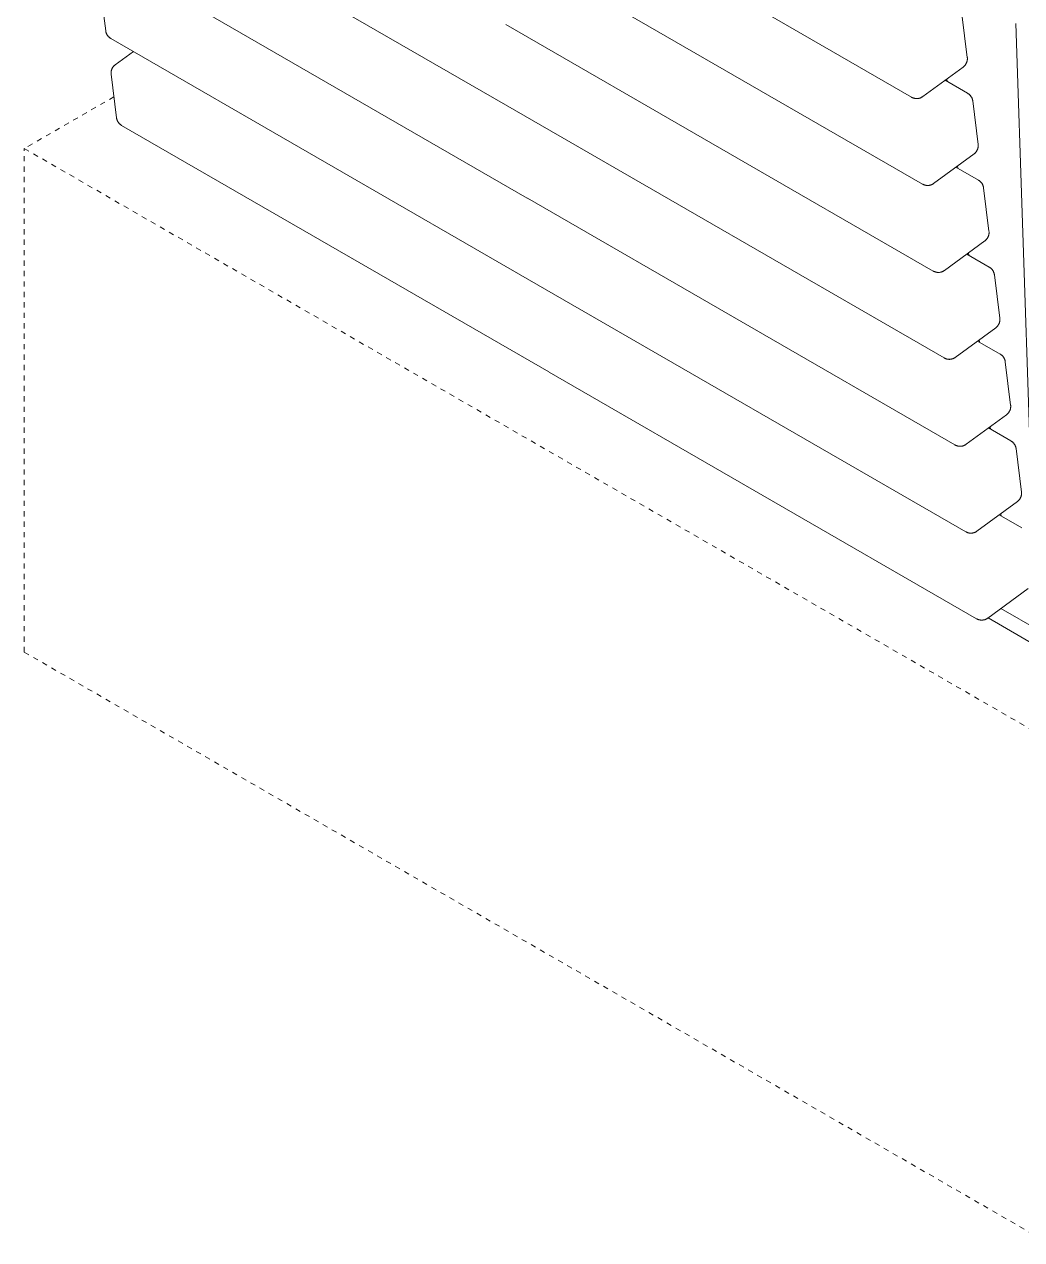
# Model space of a CAD drawing. Header units: inches. Extents: x -6 to 177, y -6 to 113.
# Drawn here: x 140.46 to 159.55, y 47.3 to 70.58 of the extents above; entities that cross this region are included whole.
import ezdxf

# ---------------------------------------------------------------- set-up
doc = ezdxf.new("R2010")
doc.units = ezdxf.units.IN
doc.linetypes.add('HIDDEN', pattern=[1.905, 1.27, -0.635])
doc.layers.add('ZANO_R', color=7, linetype='Continuous', lineweight=0)
doc.layers.add('ZANO_R_przerywana', color=250, linetype='HIDDEN', lineweight=0)

msp = doc.modelspace()

# ---------------------------------------------------------------- linework, layer by layer
at = {"layer": 'ZANO_R'}
for p, q in [((157.44313, 69.18077), (149.26027, 73.90515)), ((149.88014, 68.9125), (141.69941, 73.63565)), ((157.65047, 67.51615), (149.4676, 72.24053)), ((150.08748, 67.24788), (141.90674, 71.97103)), ((142.01715, 70.45256), (141.91348, 71.28487)), ((158.4059, 70.7737), (158.50956, 69.94139)), ((157.8578, 65.85152), (149.67494, 70.5759)), ((159.70955, 62.57689), (159.43822, 70.59435)), ((142.0181, 70.4459), (142.01715, 70.45256)), ((142.01927, 70.43927), (142.0181, 70.4459)), ((142.02067, 70.43268), (142.01927, 70.43927)), ((142.0223, 70.42615), (142.02067, 70.43268)), ((142.02414, 70.41968), (142.0223, 70.42615)), ((142.02621, 70.41327), (142.02414, 70.41968)), ((142.02849, 70.40694), (142.02621, 70.41327)), ((142.03099, 70.40069), (142.02849, 70.40694)), ((142.0337, 70.39452), (142.03099, 70.40069)), ((142.03662, 70.38846), (142.0337, 70.39452)), ((142.03975, 70.3825), (142.03662, 70.38846)), ((142.04308, 70.37665), (142.03975, 70.3825)), ((142.0466, 70.37091), (142.04308, 70.37665)), ((142.05032, 70.3653), (142.0466, 70.37091)), ((142.05423, 70.35982), (142.05032, 70.3653)), ((142.05833, 70.35448), (142.05423, 70.35982)), ((142.06261, 70.34928), (142.05833, 70.35448)), ((142.06706, 70.34423), (142.06261, 70.34928)), ((142.07168, 70.33933), (142.06706, 70.34423)), ((142.07646, 70.3346), (142.07168, 70.33933)), ((142.08141, 70.33003), (142.07646, 70.3346)), ((142.0865, 70.32563), (142.08141, 70.33003)), ((142.09175, 70.32141), (142.0865, 70.32563)), ((142.09714, 70.31738), (142.09175, 70.32141)), ((142.10266, 70.31352), (142.09714, 70.31738)), ((142.10831, 70.30986), (142.10266, 70.31352)), ((142.11408, 70.3064), (142.10831, 70.30986)), ((150.29481, 65.58325), (142.11408, 70.3064)), ((142.19987, 69.80342), (142.54611, 70.05696)), ((158.49071, 69.82986), (158.48762, 69.82386)), ((158.4936, 69.83596), (158.49071, 69.82986)), ((158.49627, 69.84216), (158.4936, 69.83596)), ((158.49873, 69.84844), (158.49627, 69.84216)), ((158.50097, 69.85481), (158.49873, 69.84844)), ((158.503, 69.86124), (158.50097, 69.85481)), ((158.5048, 69.86775), (158.503, 69.86124)), ((158.50638, 69.87431), (158.5048, 69.86775)), ((158.50773, 69.88092), (158.50638, 69.87431)), ((158.50885, 69.88757), (158.50773, 69.88092)), ((158.50975, 69.89426), (158.50885, 69.88757)), ((158.50956, 69.94139), (158.51028, 69.93468)), ((158.51042, 69.90098), (158.50975, 69.89426)), ((158.51028, 69.93468), (158.51077, 69.92795)), ((158.51085, 69.90771), (158.51042, 69.90098)), ((158.51077, 69.92795), (158.51103, 69.9212)), ((158.51106, 69.91446), (158.51085, 69.90771)), ((158.51103, 69.9212), (158.51106, 69.91446)), ((142.11933, 69.64718), (142.11953, 69.65392)), ((142.11935, 69.64043), (142.11933, 69.64718)), ((142.11961, 69.63369), (142.11935, 69.64043)), ((142.11953, 69.65392), (142.11997, 69.66066)), ((142.1201, 69.62696), (142.11961, 69.63369)), ((142.11997, 69.66066), (142.12063, 69.66737)), ((142.12082, 69.62025), (142.1201, 69.62696)), ((142.12063, 69.66737), (142.12153, 69.67406)), ((142.22449, 68.78793), (142.12082, 69.62025)), ((142.12153, 69.67406), (142.12266, 69.68071)), ((142.12266, 69.68071), (142.12401, 69.68733)), ((142.12401, 69.68733), (142.12559, 69.69389)), ((142.12559, 69.69389), (142.12739, 69.70039)), ((142.12739, 69.70039), (142.12941, 69.70683)), ((142.12941, 69.70683), (142.13165, 69.71319)), ((142.13165, 69.71319), (142.13411, 69.71948)), ((142.13411, 69.71948), (142.13679, 69.72567)), ((142.13679, 69.72567), (142.13967, 69.73177)), ((142.13967, 69.73177), (142.14276, 69.73777)), ((142.14276, 69.73777), (142.14606, 69.74366)), ((142.14606, 69.74366), (142.14956, 69.74943)), ((142.14956, 69.74943), (142.15325, 69.75508)), ((142.15325, 69.75508), (142.15713, 69.7606)), ((142.15713, 69.7606), (142.1612, 69.76598)), ((142.1612, 69.76598), (142.16545, 69.77122)), ((142.16545, 69.77122), (142.16988, 69.77631)), ((142.16988, 69.77631), (142.17448, 69.78125)), ((142.17448, 69.78125), (142.17925, 69.78603)), ((142.17925, 69.78603), (142.18418, 69.79064)), ((142.18418, 69.79064), (142.18926, 69.79507)), ((142.18926, 69.79507), (142.19449, 69.79934)), ((142.19449, 69.79934), (142.19987, 69.80342)), ((158.43052, 69.75822), (157.65788, 69.19243)), ((158.43589, 69.7623), (158.43052, 69.75822)), ((158.44113, 69.76656), (158.43589, 69.7623)), ((158.44621, 69.771), (158.44113, 69.76656)), ((158.45114, 69.77561), (158.44621, 69.771)), ((158.4559, 69.78038), (158.45114, 69.77561)), ((158.4605, 69.78532), (158.4559, 69.78038)), ((158.46493, 69.79041), (158.4605, 69.78532)), ((158.46919, 69.79565), (158.46493, 69.79041)), ((158.47326, 69.80103), (158.46919, 69.79565)), ((158.47714, 69.80655), (158.47326, 69.80103)), ((158.48083, 69.8122), (158.47714, 69.80655)), ((158.48433, 69.81797), (158.48083, 69.8122)), ((158.48762, 69.82386), (158.48433, 69.81797)), ((158.08427, 69.50467), (158.51631, 69.25523)), ((158.11681, 69.5285), (158.12253, 69.48258)), ((157.44898, 69.17753), (157.44313, 69.18077)), ((157.45494, 69.17448), (157.44898, 69.17753)), ((157.461, 69.17164), (157.45494, 69.17448)), ((157.46715, 69.169), (157.461, 69.17164)), ((157.47339, 69.16658), (157.46715, 69.169)), ((157.4797, 69.16437), (157.47339, 69.16658)), ((157.48609, 69.16238), (157.4797, 69.16437)), ((157.49254, 69.1606), (157.48609, 69.16238)), ((157.49905, 69.15904), (157.49254, 69.1606)), ((157.50561, 69.15771), (157.49905, 69.15904)), ((157.5122, 69.1566), (157.50561, 69.15771)), ((157.51884, 69.15571), (157.5122, 69.1566)), ((157.5255, 69.15505), (157.51884, 69.15571)), ((157.53217, 69.15462), (157.5255, 69.15505)), ((157.53886, 69.15442), (157.53217, 69.15462)), ((157.54555, 69.15444), (157.53886, 69.15442)), ((157.55224, 69.15469), (157.54555, 69.15444)), ((157.55891, 69.15516), (157.55224, 69.15469)), ((157.56557, 69.15587), (157.55891, 69.15516)), ((157.57219, 69.15679), (157.56557, 69.15587)), ((157.57878, 69.15795), (157.57219, 69.15679)), ((157.58533, 69.15932), (157.57878, 69.15795)), ((157.59183, 69.16092), (157.58533, 69.15932)), ((157.59827, 69.16274), (157.59183, 69.16092)), ((157.60464, 69.16478), (157.59827, 69.16274)), ((157.61095, 69.16703), (157.60464, 69.16478)), ((157.61717, 69.16949), (157.61095, 69.16703)), ((157.6233, 69.17217), (157.61717, 69.16949)), ((157.62934, 69.17505), (157.6233, 69.17217)), ((157.63528, 69.17813), (157.62934, 69.17505)), ((157.64111, 69.18142), (157.63528, 69.17813)), ((157.64682, 69.1849), (157.64111, 69.18142)), ((157.65241, 69.18857), (157.64682, 69.1849)), ((157.65788, 69.19243), (157.65241, 69.18857)), ((158.51631, 69.25523), (158.52208, 69.25177)), ((158.52208, 69.25177), (158.52773, 69.24811)), ((158.52773, 69.24811), (158.53325, 69.24426)), ((158.53325, 69.24426), (158.53864, 69.24022)), ((158.53864, 69.24022), (158.54388, 69.236)), ((158.54388, 69.236), (158.54898, 69.2316)), ((158.54898, 69.2316), (158.55392, 69.22704)), ((158.55392, 69.22704), (158.55871, 69.2223)), ((158.55871, 69.2223), (158.56333, 69.21741)), ((158.56333, 69.21741), (158.56778, 69.21235)), ((158.56778, 69.21235), (158.57206, 69.20716)), ((158.57206, 69.20716), (158.57615, 69.20181)), ((158.57615, 69.20181), (158.58006, 69.19633)), ((158.58006, 69.19633), (158.58378, 69.19072)), ((158.58378, 69.19072), (158.58731, 69.18499)), ((158.58731, 69.18499), (158.59064, 69.17914)), ((158.59064, 69.17914), (158.59376, 69.17317)), ((158.59376, 69.17317), (158.59668, 69.16711)), ((158.59668, 69.16711), (158.59939, 69.16095)), ((158.59939, 69.16095), (158.60189, 69.1547)), ((158.60189, 69.1547), (158.60418, 69.14837)), ((158.60418, 69.14837), (158.60624, 69.14196)), ((158.60624, 69.14196), (158.60809, 69.13548)), ((158.60809, 69.13548), (158.60971, 69.12895)), ((158.60971, 69.12895), (158.61111, 69.12237)), ((158.06514, 64.18689), (149.88227, 68.91127)), ((158.61111, 69.12237), (158.61229, 69.11574)), ((158.61229, 69.11574), (158.61323, 69.10907)), ((158.61323, 69.10907), (158.7169, 68.27676)), ((142.22543, 68.78127), (142.22449, 68.78793)), ((142.22661, 68.77464), (142.22543, 68.78127)), ((142.22801, 68.76806), (142.22661, 68.77464)), ((142.22963, 68.76152), (142.22801, 68.76806)), ((142.23148, 68.75505), (142.22963, 68.76152)), ((142.23354, 68.74864), (142.23148, 68.75505)), ((142.23583, 68.74231), (142.23354, 68.74864)), ((142.23833, 68.73606), (142.23583, 68.74231)), ((142.24104, 68.7299), (142.23833, 68.73606)), ((142.24396, 68.72383), (142.24104, 68.7299)), ((142.24708, 68.71787), (142.24396, 68.72383)), ((142.25041, 68.71202), (142.24708, 68.71787)), ((142.25394, 68.70628), (142.25041, 68.71202)), ((142.25766, 68.70067), (142.25394, 68.70628)), ((142.26157, 68.69519), (142.25766, 68.70067)), ((142.26566, 68.68985), (142.26157, 68.69519)), ((142.26994, 68.68465), (142.26566, 68.68985)), ((142.27439, 68.6796), (142.26994, 68.68465)), ((142.27901, 68.67471), (142.27439, 68.6796)), ((142.2838, 68.66997), (142.27901, 68.67471)), ((142.28874, 68.6654), (142.2838, 68.66997)), ((142.29384, 68.66101), (142.28874, 68.6654)), ((142.29908, 68.65679), (142.29384, 68.66101)), ((142.30447, 68.65275), (142.29908, 68.65679)), ((142.30999, 68.6489), (142.30447, 68.65275)), ((142.31564, 68.64524), (142.30999, 68.6489)), ((142.32141, 68.64177), (142.31564, 68.64524)), ((150.50215, 63.91862), (142.32141, 68.64177)), ((158.71033, 68.19662), (158.70831, 68.19018)), ((158.71213, 68.20312), (158.71033, 68.19662)), ((158.71371, 68.20968), (158.71213, 68.20312)), ((158.71506, 68.21629), (158.71371, 68.20968)), ((158.71619, 68.22295), (158.71506, 68.21629)), ((158.71709, 68.22963), (158.71619, 68.22295)), ((158.7169, 68.27676), (158.71762, 68.27005)), ((158.71775, 68.23635), (158.71709, 68.22963)), ((158.71762, 68.27005), (158.71811, 68.26332)), ((158.71819, 68.24308), (158.71775, 68.23635)), ((158.71811, 68.26332), (158.71837, 68.25658)), ((158.71839, 68.24983), (158.71819, 68.24308)), ((158.71837, 68.25658), (158.71839, 68.24983)), ((158.63785, 68.09359), (157.86521, 67.5278)), ((158.64323, 68.09767), (158.63785, 68.09359)), ((158.64846, 68.10193), (158.64323, 68.09767)), ((158.65354, 68.10637), (158.64846, 68.10193)), ((158.65847, 68.11098), (158.65354, 68.10637)), ((158.66324, 68.11576), (158.65847, 68.11098)), ((158.66784, 68.12069), (158.66324, 68.11576)), ((158.67227, 68.12578), (158.66784, 68.12069)), ((158.67652, 68.13103), (158.67227, 68.12578)), ((158.68059, 68.13641), (158.67652, 68.13103)), ((158.68447, 68.14193), (158.68059, 68.13641)), ((158.68816, 68.14758), (158.68447, 68.14193)), ((158.69166, 68.15335), (158.68816, 68.14758)), ((158.69496, 68.15924), (158.69166, 68.15335)), ((158.69805, 68.16523), (158.69496, 68.15924)), ((158.70093, 68.17134), (158.69805, 68.16523)), ((158.70361, 68.17753), (158.70093, 68.17134)), ((158.70607, 68.18382), (158.70361, 68.17753)), ((158.70831, 68.19018), (158.70607, 68.18382)), ((158.29161, 67.84004), (158.72364, 67.59061)), ((158.32415, 67.86387), (158.32987, 67.81795)), ((157.65632, 67.5129), (157.65047, 67.51615)), ((157.66228, 67.50985), (157.65632, 67.5129)), ((157.66833, 67.50701), (157.66228, 67.50985)), ((157.67449, 67.50438), (157.66833, 67.50701)), ((157.68072, 67.50195), (157.67449, 67.50438)), ((157.68704, 67.49974), (157.68072, 67.50195)), ((157.69342, 67.49775), (157.68704, 67.49974)), ((157.81198, 67.50015), (157.80561, 67.49811)), ((157.81828, 67.5024), (157.81198, 67.50015)), ((157.8245, 67.50486), (157.81828, 67.5024)), ((157.83064, 67.50754), (157.8245, 67.50486)), ((157.83667, 67.51042), (157.83064, 67.50754)), ((157.84261, 67.5135), (157.83667, 67.51042)), ((157.84844, 67.51679), (157.84261, 67.5135)), ((157.85416, 67.52027), (157.84844, 67.51679)), ((157.85975, 67.52394), (157.85416, 67.52027)), ((157.86521, 67.5278), (157.85975, 67.52394)), ((158.72364, 67.59061), (158.72941, 67.58714)), ((158.72941, 67.58714), (158.73506, 67.58348)), ((158.73506, 67.58348), (158.74058, 67.57963)), ((158.74058, 67.57963), (158.74597, 67.57559)), ((158.74597, 67.57559), (158.75122, 67.57137)), ((158.75122, 67.57137), (158.75631, 67.56698)), ((158.75631, 67.56698), (158.76126, 67.56241)), ((158.76126, 67.56241), (158.76604, 67.55767)), ((158.76604, 67.55767), (158.77066, 67.55278)), ((158.77066, 67.55278), (158.77511, 67.54773)), ((158.77511, 67.54773), (158.77939, 67.54253)), ((158.77939, 67.54253), (158.78349, 67.53719)), ((158.78349, 67.53719), (158.7874, 67.53171)), ((158.7874, 67.53171), (158.79112, 67.5261)), ((158.79112, 67.5261), (158.79464, 67.52036)), ((158.79464, 67.52036), (158.79797, 67.51451)), ((158.79797, 67.51451), (158.8011, 67.50855)), ((158.8011, 67.50855), (158.80402, 67.50248)), ((158.80402, 67.50248), (158.80673, 67.49632)), ((157.69988, 67.49597), (157.69342, 67.49775)), ((157.70638, 67.49442), (157.69988, 67.49597)), ((157.71294, 67.49308), (157.70638, 67.49442)), ((157.71954, 67.49197), (157.71294, 67.49308)), ((157.72617, 67.49109), (157.71954, 67.49197)), ((157.73283, 67.49043), (157.72617, 67.49109)), ((157.73951, 67.48999), (157.73283, 67.49043)), ((157.7462, 67.48979), (157.73951, 67.48999)), ((157.75289, 67.48981), (157.7462, 67.48979)), ((157.75957, 67.49006), (157.75289, 67.48981)), ((157.76625, 67.49054), (157.75957, 67.49006)), ((157.7729, 67.49124), (157.76625, 67.49054)), ((157.77953, 67.49217), (157.7729, 67.49124)), ((157.78612, 67.49332), (157.77953, 67.49217)), ((157.79267, 67.4947), (157.78612, 67.49332)), ((157.79917, 67.4963), (157.79267, 67.4947)), ((157.80561, 67.49811), (157.79917, 67.4963)), ((158.80673, 67.49632), (158.80923, 67.49007)), ((158.80923, 67.49007), (158.81151, 67.48374)), ((158.81151, 67.48374), (158.81358, 67.47733)), ((158.81358, 67.47733), (158.81542, 67.47086)), ((158.81542, 67.47086), (158.81705, 67.46433)), ((158.81705, 67.46433), (158.81845, 67.45774)), ((158.81845, 67.45774), (158.81962, 67.45111)), ((158.81962, 67.45111), (158.82057, 67.44445)), ((158.82057, 67.44445), (158.92424, 66.61213)), ((158.27247, 62.52227), (150.08961, 67.24665)), ((158.92424, 66.61213), (158.92495, 66.60542)), ((158.92509, 66.57172), (158.92442, 66.56501)), ((158.92495, 66.60542), (158.92544, 66.59869)), ((158.92552, 66.57846), (158.92509, 66.57172)), ((158.92544, 66.59869), (158.9257, 66.59195)), ((158.92573, 66.5852), (158.92552, 66.57846)), ((158.9257, 66.59195), (158.92573, 66.5852)), ((158.84519, 66.42897), (158.07255, 65.86318)), ((158.85056, 66.43304), (158.84519, 66.42897)), ((158.8558, 66.43731), (158.85056, 66.43304)), ((158.86088, 66.44174), (158.8558, 66.43731)), ((158.86581, 66.44635), (158.86088, 66.44174)), ((158.87057, 66.45113), (158.86581, 66.44635)), ((158.87518, 66.45607), (158.87057, 66.45113)), ((158.8796, 66.46116), (158.87518, 66.45607)), ((158.88386, 66.4664), (158.8796, 66.46116)), ((158.88793, 66.47178), (158.88386, 66.4664)), ((158.89181, 66.4773), (158.88793, 66.47178)), ((158.8955, 66.48295), (158.89181, 66.4773)), ((158.899, 66.48872), (158.8955, 66.48295)), ((158.90229, 66.49461), (158.899, 66.48872)), ((158.90538, 66.50061), (158.90229, 66.49461)), ((158.90827, 66.50671), (158.90538, 66.50061)), ((158.91094, 66.5129), (158.90827, 66.50671)), ((158.9134, 66.51919), (158.91094, 66.5129)), ((158.91564, 66.52555), (158.9134, 66.51919)), ((158.91767, 66.53199), (158.91564, 66.52555)), ((158.91947, 66.53849), (158.91767, 66.53199)), ((158.92105, 66.54505), (158.91947, 66.53849)), ((158.9224, 66.55167), (158.92105, 66.54505)), ((158.92352, 66.55832), (158.9224, 66.55167)), ((158.92442, 66.56501), (158.92352, 66.55832)), ((158.49894, 66.17542), (158.93098, 65.92598)), ((158.53148, 66.19925), (158.5372, 66.15333)), ((158.93098, 65.92598), (158.93675, 65.92252)), ((158.93675, 65.92252), (158.9424, 65.91886)), ((158.9424, 65.91886), (158.94792, 65.915)), ((158.94792, 65.915), (158.95331, 65.91097)), ((158.95331, 65.91097), (158.95855, 65.90675)), ((158.95855, 65.90675), (158.96365, 65.90235)), ((158.96365, 65.90235), (158.96859, 65.89778)), ((158.96859, 65.89778), (158.97338, 65.89305)), ((158.97338, 65.89305), (158.978, 65.88815)), ((158.978, 65.88815), (158.98245, 65.8831)), ((158.98245, 65.8831), (158.98673, 65.8779)), ((158.98673, 65.8779), (158.99082, 65.87256)), ((158.99082, 65.87256), (158.99473, 65.86708)), ((157.86365, 65.84827), (157.8578, 65.85152)), ((157.86961, 65.84523), (157.86365, 65.84827)), ((157.87567, 65.84239), (157.86961, 65.84523)), ((157.88182, 65.83975), (157.87567, 65.84239)), ((157.88806, 65.83733), (157.88182, 65.83975)), ((157.89437, 65.83512), (157.88806, 65.83733)), ((157.90076, 65.83312), (157.89437, 65.83512)), ((157.90721, 65.83135), (157.90076, 65.83312)), ((157.91372, 65.82979), (157.90721, 65.83135)), ((157.92028, 65.82846), (157.91372, 65.82979)), ((157.92687, 65.82735), (157.92028, 65.82846)), ((157.93351, 65.82646), (157.92687, 65.82735)), ((157.94017, 65.8258), (157.93351, 65.82646)), ((157.94684, 65.82537), (157.94017, 65.8258)), ((157.95353, 65.82516), (157.94684, 65.82537)), ((157.96022, 65.82518), (157.95353, 65.82516)), ((157.96691, 65.82543), (157.96022, 65.82518)), ((157.97358, 65.82591), (157.96691, 65.82543)), ((157.98024, 65.82661), (157.97358, 65.82591)), ((157.98686, 65.82754), (157.98024, 65.82661)), ((157.99346, 65.82869), (157.98686, 65.82754)), ((158, 65.83007), (157.99346, 65.82869)), ((158.0065, 65.83167), (158, 65.83007)), ((158.01294, 65.83349), (158.0065, 65.83167)), ((158.01931, 65.83552), (158.01294, 65.83349)), ((158.02562, 65.83777), (158.01931, 65.83552)), ((158.03184, 65.84024), (158.02562, 65.83777)), ((158.03797, 65.84291), (158.03184, 65.84024)), ((158.04401, 65.84579), (158.03797, 65.84291)), ((158.04995, 65.84888), (158.04401, 65.84579)), ((158.05578, 65.85216), (158.04995, 65.84888)), ((158.06149, 65.85564), (158.05578, 65.85216)), ((158.06708, 65.85932), (158.06149, 65.85564)), ((158.07255, 65.86318), (158.06708, 65.85932)), ((158.99473, 65.86708), (158.99845, 65.86147)), ((158.99845, 65.86147), (159.00198, 65.85573)), ((159.00198, 65.85573), (159.00531, 65.84988)), ((159.00531, 65.84988), (159.00843, 65.84392)), ((159.00843, 65.84392), (159.01135, 65.83786)), ((159.01135, 65.83786), (159.01406, 65.8317)), ((159.01406, 65.8317), (159.01656, 65.82544)), ((159.01656, 65.82544), (159.01885, 65.81911)), ((159.01885, 65.81911), (159.02091, 65.81271)), ((159.02091, 65.81271), (159.02276, 65.80623)), ((159.02276, 65.80623), (159.02438, 65.7997)), ((159.02438, 65.7997), (159.02578, 65.79311)), ((159.02578, 65.79311), (159.02696, 65.78649)), ((159.02696, 65.78649), (159.0279, 65.77982)), ((159.0279, 65.77982), (159.13157, 64.94751)), ((158.47981, 60.85764), (150.29694, 65.58202)), ((159.13157, 64.94751), (159.13229, 64.9408)), ((159.13229, 64.9408), (159.13278, 64.93407)), ((159.05252, 64.76434), (158.27988, 64.19855)), ((159.0579, 64.76842), (159.05252, 64.76434)), ((159.06313, 64.77268), (159.0579, 64.76842)), ((159.06821, 64.77712), (159.06313, 64.77268)), ((159.07314, 64.78173), (159.06821, 64.77712)), ((159.07791, 64.7865), (159.07314, 64.78173)), ((159.08251, 64.79144), (159.07791, 64.7865)), ((159.08694, 64.79653), (159.08251, 64.79144)), ((159.09119, 64.80177), (159.08694, 64.79653)), ((159.09526, 64.80715), (159.09119, 64.80177)), ((159.09914, 64.81267), (159.09526, 64.80715)), ((159.10283, 64.81832), (159.09914, 64.81267)), ((159.10633, 64.8241), (159.10283, 64.81832)), ((159.10963, 64.82998), (159.10633, 64.8241)), ((159.11272, 64.83598), (159.10963, 64.82998)), ((159.1156, 64.84208), (159.11272, 64.83598)), ((159.11828, 64.84828), (159.1156, 64.84208)), ((159.12074, 64.85456), (159.11828, 64.84828)), ((159.12298, 64.86093), (159.12074, 64.85456)), ((159.125, 64.86736), (159.12298, 64.86093)), ((159.12681, 64.87387), (159.125, 64.86736)), ((159.12838, 64.88043), (159.12681, 64.87387)), ((159.12974, 64.88704), (159.12838, 64.88043)), ((159.13086, 64.89369), (159.12974, 64.88704)), ((159.13176, 64.90038), (159.13086, 64.89369)), ((159.13242, 64.9071), (159.13176, 64.90038)), ((159.13286, 64.91383), (159.13242, 64.9071)), ((159.13278, 64.93407), (159.13304, 64.92732)), ((159.13306, 64.92058), (159.13286, 64.91383)), ((159.13304, 64.92732), (159.13306, 64.92058)), ((158.70628, 64.51079), (159.13831, 64.26135)), ((158.73882, 64.53462), (158.74454, 64.4887)), ((159.13831, 64.26135), (159.14408, 64.25789)), ((159.14408, 64.25789), (159.14973, 64.25423)), ((159.14973, 64.25423), (159.15525, 64.25038)), ((159.15525, 64.25038), (159.16064, 64.24634)), ((159.16064, 64.24634), (159.16589, 64.24212)), ((159.16589, 64.24212), (159.17098, 64.23772)), ((158.07099, 64.18365), (158.06514, 64.18689)), ((158.07695, 64.1806), (158.07099, 64.18365)), ((158.083, 64.17776), (158.07695, 64.1806)), ((158.08916, 64.17512), (158.083, 64.17776)), ((158.09539, 64.1727), (158.08916, 64.17512)), ((158.10171, 64.17049), (158.09539, 64.1727)), ((158.10809, 64.1685), (158.10171, 64.17049)), ((158.11455, 64.16672), (158.10809, 64.1685)), ((158.12105, 64.16516), (158.11455, 64.16672)), ((158.12761, 64.16383), (158.12105, 64.16516)), ((158.13421, 64.16272), (158.12761, 64.16383)), ((158.14084, 64.16183), (158.13421, 64.16272)), ((158.1475, 64.16117), (158.14084, 64.16183)), ((158.15418, 64.16074), (158.1475, 64.16117)), ((158.16087, 64.16054), (158.15418, 64.16074)), ((158.16756, 64.16056), (158.16087, 64.16054)), ((158.17424, 64.16081), (158.16756, 64.16056)), ((158.18092, 64.16128), (158.17424, 64.16081)), ((158.18757, 64.16199), (158.18092, 64.16128)), ((158.1942, 64.16291), (158.18757, 64.16199)), ((158.20079, 64.16407), (158.1942, 64.16291)), ((158.20734, 64.16544), (158.20079, 64.16407)), ((158.21384, 64.16704), (158.20734, 64.16544)), ((158.22028, 64.16886), (158.21384, 64.16704)), ((158.22665, 64.1709), (158.22028, 64.16886)), ((158.23295, 64.17315), (158.22665, 64.1709)), ((158.23917, 64.17561), (158.23295, 64.17315)), ((158.24531, 64.17829), (158.23917, 64.17561)), ((158.25134, 64.18117), (158.24531, 64.17829)), ((158.25728, 64.18425), (158.25134, 64.18117)), ((158.26311, 64.18754), (158.25728, 64.18425)), ((158.26883, 64.19102), (158.26311, 64.18754)), ((158.27442, 64.19469), (158.26883, 64.19102)), ((158.27988, 64.19855), (158.27442, 64.19469)), ((159.17098, 64.23772), (159.17593, 64.23316)), ((159.17593, 64.23316), (159.18071, 64.22842)), ((159.18071, 64.22842), (159.18533, 64.22353)), ((159.18533, 64.22353), (159.18979, 64.21848)), ((159.18979, 64.21848), (159.19406, 64.21328)), ((159.19406, 64.21328), (159.19816, 64.20793)), ((159.19816, 64.20793), (159.20207, 64.20245)), ((159.20207, 64.20245), (159.20579, 64.19684)), ((159.20579, 64.19684), (159.20931, 64.19111)), ((159.20931, 64.19111), (159.21264, 64.18526)), ((159.21264, 64.18526), (159.21577, 64.1793)), ((159.21577, 64.1793), (159.21869, 64.17323)), ((159.21869, 64.17323), (159.2214, 64.16707)), ((159.2214, 64.16707), (159.2239, 64.16082)), ((159.2239, 64.16082), (159.22618, 64.15449)), ((159.22618, 64.15449), (159.22825, 64.14808)), ((159.22825, 64.14808), (159.2301, 64.14161)), ((159.2301, 64.14161), (159.23172, 64.13507)), ((159.23172, 64.13507), (159.23312, 64.12849)), ((159.23312, 64.12849), (159.23429, 64.12186)), ((159.23429, 64.12186), (159.23524, 64.11519)), ((159.23524, 64.11519), (159.33891, 63.28288)), ((158.68714, 59.19301), (150.50428, 63.91739)), ((159.25986, 63.09971), (158.48722, 62.53392)), ((159.26523, 63.10379), (159.25986, 63.09971)), ((159.27047, 63.10805), (159.26523, 63.10379)), ((159.27555, 63.11249), (159.27047, 63.10805)), ((159.28048, 63.1171), (159.27555, 63.11249)), ((159.28524, 63.12188), (159.28048, 63.1171)), ((159.28985, 63.12681), (159.28524, 63.12188)), ((159.29427, 63.13191), (159.28985, 63.12681)), ((159.29853, 63.13715), (159.29427, 63.13191)), ((159.3026, 63.14253), (159.29853, 63.13715)), ((159.30648, 63.14805), (159.3026, 63.14253)), ((159.31017, 63.1537), (159.30648, 63.14805)), ((159.31367, 63.15947), (159.31017, 63.1537)), ((159.31696, 63.16536), (159.31367, 63.15947)), ((159.32005, 63.17136), (159.31696, 63.16536)), ((159.32294, 63.17746), (159.32005, 63.17136)), ((159.32561, 63.18365), (159.32294, 63.17746)), ((159.32807, 63.18994), (159.32561, 63.18365)), ((159.33031, 63.1963), (159.32807, 63.18994)), ((159.33234, 63.20274), (159.33031, 63.1963)), ((159.33414, 63.20924), (159.33234, 63.20274)), ((159.33572, 63.2158), (159.33414, 63.20924)), ((159.33707, 63.22241), (159.33572, 63.2158)), ((159.33819, 63.22907), (159.33707, 63.22241)), ((159.33909, 63.23576), (159.33819, 63.22907)), ((159.33891, 63.28288), (159.33962, 63.27617)), ((159.33976, 63.24247), (159.33909, 63.23576)), ((159.33962, 63.27617), (159.34011, 63.26944)), ((159.34019, 63.2492), (159.33976, 63.24247)), ((159.34011, 63.26944), (159.34037, 63.2627)), ((159.3404, 63.25595), (159.34019, 63.2492)), ((159.34037, 63.2627), (159.3404, 63.25595)), ((158.91361, 62.84616), (159.34565, 62.59673)), ((158.94615, 62.86999), (158.95187, 62.82407)), ((158.27832, 62.51902), (158.27247, 62.52227)), ((158.28428, 62.51597), (158.27832, 62.51902)), ((158.29034, 62.51313), (158.28428, 62.51597)), ((158.29649, 62.5105), (158.29034, 62.51313)), ((158.30273, 62.50807), (158.29649, 62.5105)), ((158.30904, 62.50586), (158.30273, 62.50807)), ((158.31543, 62.50387), (158.30904, 62.50586)), ((158.32188, 62.50209), (158.31543, 62.50387)), ((158.32839, 62.50054), (158.32188, 62.50209)), ((158.33495, 62.4992), (158.32839, 62.50054)), ((158.34154, 62.49809), (158.33495, 62.4992)), ((158.34818, 62.49721), (158.34154, 62.49809)), ((158.35484, 62.49655), (158.34818, 62.49721)), ((158.36151, 62.49612), (158.35484, 62.49655)), ((158.3682, 62.49591), (158.36151, 62.49612)), ((158.37489, 62.49593), (158.3682, 62.49591)), ((158.38158, 62.49618), (158.37489, 62.49593)), ((158.38825, 62.49666), (158.38158, 62.49618)), ((158.39491, 62.49736), (158.38825, 62.49666)), ((158.40153, 62.49829), (158.39491, 62.49736)), ((158.40813, 62.49944), (158.40153, 62.49829)), ((158.41467, 62.50082), (158.40813, 62.49944)), ((158.42117, 62.50242), (158.41467, 62.50082)), ((158.42761, 62.50423), (158.42117, 62.50242)), ((158.43398, 62.50627), (158.42761, 62.50423)), ((158.44029, 62.50852), (158.43398, 62.50627)), ((158.44651, 62.51099), (158.44029, 62.50852)), ((158.45264, 62.51366), (158.44651, 62.51099)), ((158.45868, 62.51654), (158.45264, 62.51366)), ((158.46462, 62.51962), (158.45868, 62.51654)), ((158.47045, 62.52291), (158.46462, 62.51962)), ((158.47616, 62.52639), (158.47045, 62.52291)), ((158.48176, 62.53006), (158.47616, 62.52639)), ((158.48722, 62.53392), (158.48176, 62.53006)), ((159.34565, 62.59673), (159.35142, 62.59326)), ((159.35142, 62.59326), (159.35707, 62.5896)), ((159.35707, 62.5896), (159.36259, 62.58575)), ((159.36259, 62.58575), (159.36798, 62.58171)), ((159.36798, 62.58171), (159.37322, 62.57749)), ((159.37322, 62.57749), (159.37832, 62.5731)), ((159.37832, 62.5731), (159.38326, 62.56853)), ((159.38326, 62.56853), (159.38805, 62.56379)), ((159.38805, 62.56379), (159.39267, 62.5589)), ((159.39267, 62.5589), (159.39712, 62.55385)), ((159.39712, 62.55385), (159.4014, 62.54865)), ((159.4014, 62.54865), (159.40549, 62.54331)), ((159.40549, 62.54331), (159.4094, 62.53783)), ((159.4094, 62.53783), (159.41312, 62.53222)), ((159.41312, 62.53222), (159.41665, 62.52648)), ((159.41665, 62.52648), (159.41998, 62.52063)), ((159.41998, 62.52063), (159.4231, 62.51467)), ((159.4231, 62.51467), (159.42602, 62.5086)), ((159.42602, 62.5086), (159.42873, 62.50244)), ((159.42873, 62.50244), (159.43123, 62.49619)), ((159.43123, 62.49619), (159.43352, 62.48986)), ((159.43352, 62.48986), (159.43558, 62.48345)), ((159.43558, 62.48345), (159.43743, 62.47698)), ((159.43743, 62.47698), (159.43905, 62.47045)), ((159.43905, 62.47045), (159.44045, 62.46386)), ((159.44045, 62.46386), (159.44163, 62.45723)), ((159.44163, 62.45723), (159.44257, 62.45057)), ((159.44257, 62.45057), (159.54624, 61.61825)), ((159.48288, 61.44786), (159.4778, 61.44343)), ((159.48781, 61.45247), (159.48288, 61.44786)), ((159.49258, 61.45725), (159.48781, 61.45247)), ((159.49718, 61.46219), (159.49258, 61.45725)), ((159.50161, 61.46728), (159.49718, 61.46219)), ((159.50586, 61.47252), (159.50161, 61.46728)), ((159.50993, 61.4779), (159.50586, 61.47252)), ((159.51381, 61.48342), (159.50993, 61.4779)), ((159.51751, 61.48907), (159.51381, 61.48342)), ((159.521, 61.49484), (159.51751, 61.48907)), ((159.5243, 61.50073), (159.521, 61.49484)), ((159.52739, 61.50673), (159.5243, 61.50073)), ((159.53027, 61.51283), (159.52739, 61.50673)), ((159.53295, 61.51903), (159.53027, 61.51283)), ((159.53541, 61.52531), (159.53295, 61.51903)), ((159.53765, 61.53167), (159.53541, 61.52531)), ((159.53967, 61.53811), (159.53765, 61.53167)), ((159.54148, 61.54461), (159.53967, 61.53811)), ((159.54305, 61.55118), (159.54148, 61.54461)), ((159.54441, 61.55779), (159.54305, 61.55118)), ((159.54553, 61.56444), (159.54441, 61.55779)), ((159.54643, 61.57113), (159.54553, 61.56444)), ((159.54624, 61.61825), (159.54696, 61.61154)), ((159.54709, 61.57784), (159.54643, 61.57113)), ((159.54696, 61.61154), (159.54745, 61.60481)), ((159.54753, 61.58458), (159.54709, 61.57784)), ((159.54745, 61.60481), (159.54771, 61.59807)), ((159.54773, 61.59132), (159.54753, 61.58458)), ((159.54771, 61.59807), (159.54773, 61.59132)), ((159.46719, 61.43509), (158.69456, 60.8693)), ((159.47257, 61.43917), (159.46719, 61.43509)), ((159.4778, 61.44343), (159.47257, 61.43917)), ((159.12095, 61.18154), (159.55298, 60.9321)), ((159.15349, 61.20537), (159.15921, 61.15945)), ((158.48566, 60.85439), (158.47981, 60.85764)), ((158.49162, 60.85135), (158.48566, 60.85439)), ((158.49767, 60.84851), (158.49162, 60.85135)), ((158.50383, 60.84587), (158.49767, 60.84851)), ((158.51006, 60.84345), (158.50383, 60.84587)), ((158.51638, 60.84124), (158.51006, 60.84345)), ((158.52277, 60.83924), (158.51638, 60.84124)), ((158.52922, 60.83747), (158.52277, 60.83924)), ((158.53572, 60.83591), (158.52922, 60.83747)), ((158.54228, 60.83458), (158.53572, 60.83591)), ((158.54888, 60.83347), (158.54228, 60.83458)), ((158.55551, 60.83258), (158.54888, 60.83347)), ((158.56217, 60.83192), (158.55551, 60.83258)), ((158.56885, 60.83149), (158.56217, 60.83192)), ((158.57554, 60.83128), (158.56885, 60.83149)), ((158.58223, 60.8313), (158.57554, 60.83128)), ((158.58891, 60.83155), (158.58223, 60.8313)), ((158.59559, 60.83203), (158.58891, 60.83155)), ((158.60224, 60.83273), (158.59559, 60.83203)), ((158.60887, 60.83366), (158.60224, 60.83273)), ((158.61546, 60.83481), (158.60887, 60.83366)), ((158.62201, 60.83619), (158.61546, 60.83481)), ((158.62851, 60.83779), (158.62201, 60.83619)), ((158.63495, 60.83961), (158.62851, 60.83779)), ((158.64132, 60.84164), (158.63495, 60.83961)), ((158.64762, 60.84389), (158.64132, 60.84164)), ((158.65384, 60.84636), (158.64762, 60.84389)), ((158.65998, 60.84903), (158.65384, 60.84636)), ((158.66601, 60.85191), (158.65998, 60.84903)), ((158.67195, 60.855), (158.66601, 60.85191)), ((158.67778, 60.85828), (158.67195, 60.855)), ((158.6835, 60.86176), (158.67778, 60.85828)), ((158.68909, 60.86544), (158.6835, 60.86176)), ((158.69456, 60.8693), (158.68909, 60.86544)), ((159.67453, 59.77046), (158.90189, 59.20467)), ((159.15175, 59.38764), (159.88284, 58.96554)), ((158.69299, 59.18977), (158.68714, 59.19301)), ((158.69895, 59.18672), (158.69299, 59.18977)), ((158.70501, 59.18388), (158.69895, 59.18672)), ((158.71116, 59.18124), (158.70501, 59.18388)), ((158.7174, 59.17882), (158.71116, 59.18124)), ((158.72371, 59.17661), (158.7174, 59.17882)), ((158.7301, 59.17462), (158.72371, 59.17661)), ((158.73655, 59.17284), (158.7301, 59.17462)), ((158.74306, 59.17128), (158.73655, 59.17284)), ((158.74962, 59.16995), (158.74306, 59.17128)), ((158.75621, 59.16884), (158.74962, 59.16995)), ((158.76285, 59.16795), (158.75621, 59.16884)), ((158.76951, 59.1673), (158.76285, 59.16795)), ((158.77618, 59.16686), (158.76951, 59.1673)), ((158.78287, 59.16666), (158.77618, 59.16686)), ((158.78956, 59.16668), (158.78287, 59.16666)), ((158.79625, 59.16693), (158.78956, 59.16668)), ((158.80292, 59.1674), (158.79625, 59.16693)), ((158.80958, 59.16811), (158.80292, 59.1674)), ((158.8162, 59.16903), (158.80958, 59.16811)), ((158.8228, 59.17019), (158.8162, 59.16903)), ((158.82934, 59.17156), (158.8228, 59.17019)), ((158.83584, 59.17316), (158.82934, 59.17156)), ((158.84228, 59.17498), (158.83584, 59.17316)), ((158.84865, 59.17702), (158.84228, 59.17498)), ((158.85496, 59.17927), (158.84865, 59.17702)), ((158.86118, 59.18173), (158.85496, 59.17927)), ((158.86731, 59.18441), (158.86118, 59.18173)), ((158.87335, 59.18729), (158.86731, 59.18441)), ((158.87929, 59.19037), (158.87335, 59.18729)), ((158.88512, 59.19366), (158.87929, 59.19037)), ((158.89083, 59.19714), (158.88512, 59.19366)), ((158.89643, 59.20081), (158.89083, 59.19714)), ((158.90189, 59.20467), (158.89643, 59.20081)), ((158.90627, 59.20788), (159.88284, 58.64405))]:
    msp.add_line(p, q, dxfattribs=at)
at = {"layer": 'ZANO_R_przerywana', "ltscale": 0.05}
for p, q in [((142.17463, 69.1882), (140.45922, 68.19781)), ((140.45922, 68.19781), (159.94827, 56.9458)), ((140.45922, 58.55323), (140.45922, 68.19781)), ((140.45922, 58.55323), (159.94827, 47.30123))]:
    msp.add_line(p, q, dxfattribs=at)

doc.saveas('drawing.dxf')
